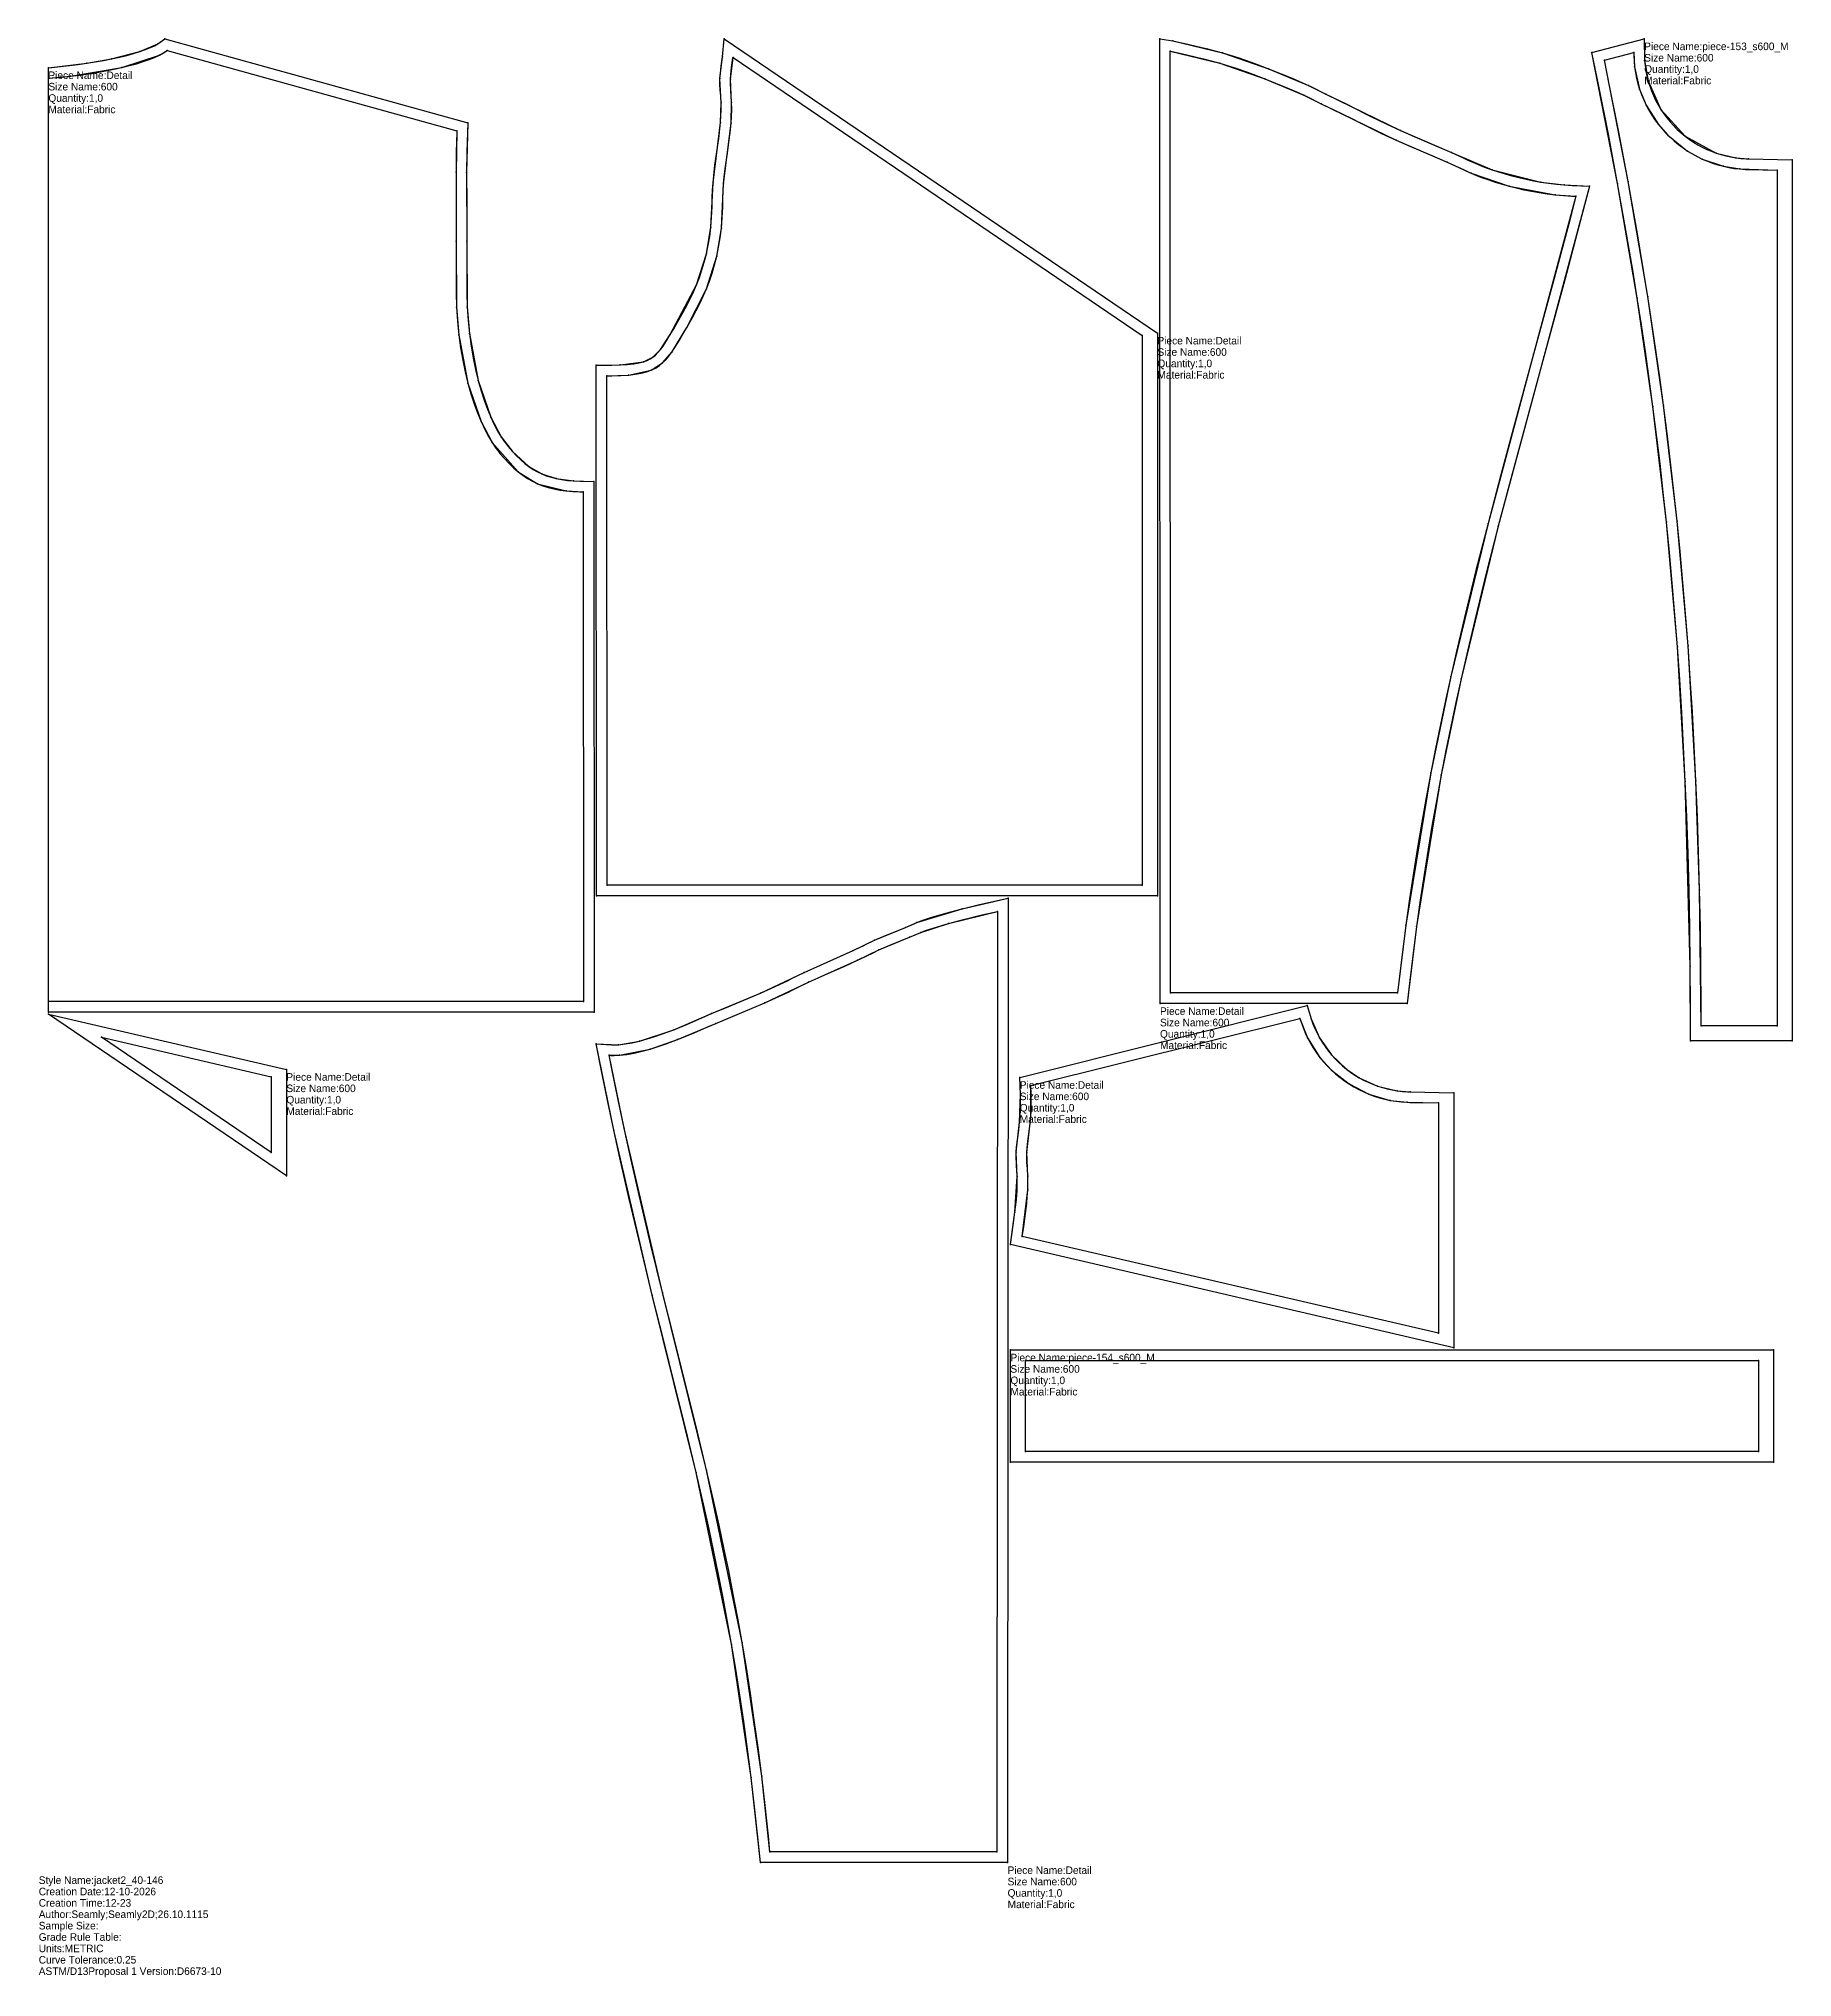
# Model space of a CAD drawing. Extents: x 0 to 1156, y -69 to 1209.
import ezdxf

# ---------------------------------------------------------------- set-up
doc = ezdxf.new("R2010")
doc.units = 0
for name, color, linetype in [('1', 7, 'CONTINUOUS'), ('14', 7, 'CONTINUOUS'), ('2', 7, 'CONTINUOUS'), ('3', 7, 'CONTINUOUS'), ('84', 7, 'CONTINUOUS'), ('87', 7, 'CONTINUOUS')]:
    doc.layers.add(name, color=color, linetype=linetype)

# ---------------------------------------------------------------- blocks, each defined once
blk = doc.blocks.new('piece-153_s600_M')
at = {"layer": '1'}
blk.add_lwpolyline([(1058.39, 1208.88), (1058.66, 1194.63), (1061.02, 1181.08), (1069.31, 1162.36), (1085.32, 1144.64), (1105.78, 1133.51), (1118.78, 1130.39), (1127.22, 1129.72), (1155.97, 1129.14), (1155.97, 548.24), (1088.99, 548.24), (1088.77, 597.43), (1085.49, 719.29), (1080.28, 808.08), (1073.07, 890.14), (1064.16, 966.4), (1053.84, 1037.8), (1040.88, 1113.5), (1023.94, 1199.86)], close=True, dxfattribs=at)
at = {"layer": '14'}
blk.add_lwpolyline([(1051.47, 1199.83), (1052.05, 1190.32), (1055.36, 1175.6), (1059.68, 1165.18), (1067.74, 1152.43), (1074.06, 1145.3), (1087.02, 1134.86), (1096.69, 1129.61), (1110.55, 1124.84), (1121.48, 1123.03), (1145.97, 1122.34), (1145.97, 558.24), (1095.97, 558.24), (1094.92, 647.89), (1092.48, 719.6), (1087.26, 808.59), (1080.04, 890.85), (1071.1, 967.31), (1060.75, 1038.89), (1047.76, 1114.77), (1032.12, 1194.77)], close=True, dxfattribs=at)
at = {"layer": '2'}
for p in [(1058.39, 1208.88), (1023.94, 1199.86), (1032.12, 1194.77), (1051.47, 1199.83), (1155.97, 1129.14), (1145.97, 1122.34), (1095.97, 558.24), (1145.97, 558.24), (1088.99, 548.24), (1155.97, 548.24)]:
    blk.add_point(p, dxfattribs=at)
at = {"layer": '3'}
for p in [(1052.05, 1190.32), (1058.66, 1194.63), (1061.02, 1181.08), (1055.36, 1175.6), (1059.68, 1165.18), (1067.74, 1152.43), (1069.31, 1162.36), (1074.06, 1145.3), (1085.32, 1144.64), (1087.02, 1134.86), (1096.69, 1129.61), (1105.78, 1133.51), (1110.55, 1124.84), (1118.78, 1130.39), (1127.22, 1129.72), (1040.88, 1113.5), (1047.76, 1114.77), (1121.48, 1123.03), (1053.84, 1037.8), (1060.75, 1038.89), (1064.16, 966.4), (1071.1, 967.31), (1073.07, 890.14), (1080.04, 890.85), (1080.28, 808.08), (1087.26, 808.59), (1085.49, 719.29), (1092.48, 719.6), (1094.92, 647.89), (1088.77, 597.43)]:
    blk.add_point(p, dxfattribs=at)
at = {"layer": '84'}
blk.add_lwpolyline([(1058.39, 1208.88), (1058.48, 1198.12), (1058.66, 1194.63), (1059, 1191.18), (1059.51, 1187.78), (1060.18, 1184.41), (1061.02, 1181.08), (1062.01, 1177.8), (1063.17, 1174.58), (1064.48, 1171.42), (1065.94, 1168.33), (1067.55, 1165.31), (1069.31, 1162.36), (1071.22, 1159.5), (1073.27, 1156.74), (1075.46, 1154.06), (1077.81, 1151.47), (1079.01, 1150.25), (1080.2, 1149.07), (1082.72, 1146.78), (1085.32, 1144.64), (1088.01, 1142.63), (1090.79, 1140.76), (1093.65, 1139.03), (1096.58, 1137.43), (1099.58, 1135.98), (1102.65, 1134.68), (1105.78, 1133.51), (1108.96, 1132.5), (1112.19, 1131.65), (1115.47, 1130.94), (1118.78, 1130.39), (1122.12, 1130), (1125.53, 1129.77), (1127.22, 1129.72), (1155.97, 1129.14), (1155.97, 548.24), (1088.99, 548.24), (1088.95, 571.45), (1088.77, 597.43), (1088.42, 622.85), (1087.92, 647.72), (1087.26, 672.08), (1086.45, 695.93), (1085.49, 719.29), (1084.39, 742.17), (1083.15, 764.58), (1081.78, 786.55), (1080.28, 808.08), (1078.65, 829.19), (1076.9, 849.89), (1075.04, 870.2), (1073.07, 890.14), (1070.99, 909.71), (1068.81, 928.93), (1066.54, 947.82), (1064.16, 966.4), (1061.7, 984.67), (1059.16, 1002.64), (1056.53, 1020.35), (1053.84, 1037.8), (1051.07, 1054.99), (1046.79, 1080.39), (1040.88, 1113.5), (1034.76, 1145.89), (1028.46, 1177.68), (1023.94, 1199.86)], close=True, dxfattribs=at)
at = {"layer": '87'}
blk.add_lwpolyline([(1051.47, 1199.83), (1051.49, 1197.92), (1051.67, 1194.1), (1052.05, 1190.32), (1052.61, 1186.57), (1053.35, 1182.87), (1054.27, 1179.21), (1055.36, 1175.6), (1056.63, 1172.06), (1058.07, 1168.59), (1059.68, 1165.18), (1061.46, 1161.86), (1063.39, 1158.62), (1065.49, 1155.48), (1067.74, 1152.43), (1070.15, 1149.49), (1072.72, 1146.66), (1074.06, 1145.3), (1075.39, 1143.99), (1078.14, 1141.49), (1081, 1139.13), (1083.96, 1136.93), (1087.02, 1134.86), (1090.16, 1132.96), (1093.39, 1131.2), (1096.69, 1129.61), (1100.06, 1128.17), (1103.5, 1126.89), (1107, 1125.78), (1110.55, 1124.84), (1114.16, 1124.06), (1117.8, 1123.46), (1121.48, 1123.03), (1125.19, 1122.78), (1127.05, 1122.72), (1145.97, 1122.34), (1145.97, 558.24), (1095.97, 558.24), (1095.95, 571.48), (1095.77, 597.5), (1095.42, 622.96), (1094.92, 647.89), (1094.26, 672.3), (1093.44, 696.2), (1092.48, 719.6), (1091.38, 742.53), (1090.14, 765), (1088.76, 787.01), (1087.26, 808.59), (1085.63, 829.75), (1083.88, 850.5), (1082.01, 870.87), (1080.04, 890.85), (1077.95, 910.47), (1075.77, 929.74), (1073.48, 948.68), (1071.1, 967.31), (1068.64, 985.62), (1066.09, 1003.65), (1063.46, 1021.4), (1060.75, 1038.89), (1057.97, 1056.13), (1053.69, 1081.59), (1047.76, 1114.77), (1041.63, 1147.22), (1035.33, 1179.06), (1032.12, 1194.77)], close=True, dxfattribs=at)
at = {"layer": '1'}
for s, p in [('Piece Name:piece-153_s600_M', (1058.39, 1201.38)), ('Size Name:600', (1058.39, 1193.88)), ('Quantity:1,0', (1058.39, 1186.38)), ('Material:Fabric', (1058.39, 1178.88))]:
    blk.add_text(s, height=5, dxfattribs=at).set_placement(p)
blk = doc.blocks.new('piece-154_s600_M')
at = {"layer": '1'}
blk.add_lwpolyline([(640.56, 344.49), (1143.7, 344.49), (1143.7, 270.49), (640.56, 270.49)], close=True, dxfattribs=at)
at = {"layer": '14'}
blk.add_lwpolyline([(650.55, 337.49), (1133.69, 337.49), (1133.69, 277.49), (650.55, 277.49)], close=True, dxfattribs=at)
at = {"layer": '2'}
for p in [(640.56, 344.49), (650.55, 337.49), (1133.69, 337.49), (1143.7, 344.49), (640.56, 270.49), (650.55, 277.49), (1133.69, 277.49), (1143.7, 270.49)]:
    blk.add_point(p, dxfattribs=at)
at = {"layer": '84'}
blk.add_lwpolyline([(640.56, 344.49), (1143.7, 344.49), (1143.7, 270.49), (640.56, 270.49)], close=True, dxfattribs=at)
at = {"layer": '87'}
blk.add_lwpolyline([(650.55, 337.49), (1133.69, 337.49), (1133.69, 277.49), (650.55, 277.49)], close=True, dxfattribs=at)
at = {"layer": '1'}
for s, p in [('Size Name:600', (640.56, 329.49)), ('Piece Name:piece-154_s600_M', (640.56, 336.99)), ('Quantity:1,0', (640.56, 321.99)), ('Material:Fabric', (640.56, 314.49))]:
    blk.add_text(s, height=5, dxfattribs=at).set_placement(p)
blk = doc.blocks.new('piece_Detail_s600_M')
at = {"layer": '1'}
blk.add_lwpolyline([(6.35, 1189.82), (31.64, 1192.7), (48.06, 1195.64), (66.63, 1200.44), (78.49, 1205.52), (83.18, 1208.88), (282.88, 1153.37), (282.07, 1120.83), (282.26, 1075.42), (282.49, 1032.27), (283.93, 1014.58), (289.7, 983.59), (297.99, 959.37), (304.79, 946.39), (312.25, 936.77), (323.15, 926.8), (331.59, 922), (341.13, 918.94), (352.58, 917.37), (365.89, 916.94), (366.11, 567.28), (6.35, 567.28)], close=True, dxfattribs=at)
at = {"layer": '14'}
blk.add_lwpolyline([(6.35, 1182.8), (20.99, 1184.2), (54.74, 1189.95), (79.55, 1198.08), (84.55, 1201.23), (275.6, 1148.13), (275.07, 1120.86), (275.26, 1075.4), (275.49, 1031.95), (276.97, 1013.77), (282.93, 981.81), (291.58, 956.55), (298.88, 942.62), (316.02, 923.43), (328.79, 915.58), (347.72, 910.78), (358.89, 910.1), (359.11, 574.28), (6.35, 574.28)], close=True, dxfattribs=at)
at = {"layer": '2'}
for p in [(83.18, 1208.88), (84.55, 1201.23), (6.35, 1189.82), (6.35, 1182.8), (282.88, 1153.37), (275.6, 1148.13), (358.89, 910.1), (365.89, 916.94), (6.35, 574.28), (6.35, 567.28), (359.11, 574.28), (366.11, 567.28)]:
    blk.add_point(p, dxfattribs=at)
at = {"layer": '3'}
for p in [(78.49, 1205.52), (31.64, 1192.7), (48.06, 1195.64), (54.74, 1189.95), (66.63, 1200.44), (79.55, 1198.08), (20.99, 1184.2), (275.07, 1120.86), (282.07, 1120.83), (275.26, 1075.4), (282.26, 1075.42), (275.49, 1031.95), (282.49, 1032.27), (276.97, 1013.77), (283.93, 1014.58), (282.93, 981.81), (289.7, 983.59), (297.99, 959.37), (291.58, 956.55), (304.79, 946.39), (298.88, 942.62), (312.25, 936.77), (316.02, 923.43), (323.15, 926.8), (331.59, 922), (328.79, 915.58), (341.13, 918.94), (347.72, 910.78), (352.58, 917.37)]:
    blk.add_point(p, dxfattribs=at)
at = {"layer": '84'}
blk.add_lwpolyline([(6.35, 1189.82), (8.66, 1190), (14.4, 1190.52), (20.17, 1191.15), (25.93, 1191.88), (31.64, 1192.7), (37.27, 1193.6), (42.75, 1194.58), (48.06, 1195.64), (53.15, 1196.76), (57.98, 1197.94), (62.49, 1199.17), (66.63, 1200.44), (70.36, 1201.73), (73.62, 1203.03), (76.34, 1204.3), (78.49, 1205.52), (79.27, 1206.06), (83.18, 1208.88), (282.88, 1153.37), (282.55, 1147.11), (282.21, 1134.05), (282.07, 1120.83), (282.12, 1099.81), (282.26, 1075.42), (282.27, 1056.78), (282.22, 1046.43), (282.22, 1041.63), (282.49, 1032.27), (283.07, 1023.26), (283.93, 1014.58), (285.05, 1006.26), (286.4, 998.31), (287.96, 990.75), (289.7, 983.59), (291.6, 976.85), (293.64, 970.56), (295.78, 964.72), (297.99, 959.37), (300.25, 954.51), (302.53, 950.17), (304.79, 946.39), (307.01, 943.13), (308.06, 941.77), (309.45, 940.05), (312.25, 936.77), (315, 933.84), (317.73, 931.21), (320.44, 928.87), (323.15, 926.8), (325.9, 924.98), (328.7, 923.38), (331.59, 922), (334.61, 920.8), (337.78, 919.79), (341.13, 918.94), (344.7, 918.26), (348.51, 917.74), (352.58, 917.37), (356.96, 917.15), (365.89, 916.94), (366.11, 567.28), (6.35, 567.28)], close=True, dxfattribs=at)
at = {"layer": '87'}
blk.add_lwpolyline([(6.35, 1182.8), (9.25, 1183.02), (15.1, 1183.56), (20.99, 1184.2), (26.86, 1184.94), (32.7, 1185.78), (38.44, 1186.7), (44.05, 1187.7), (49.5, 1188.79), (54.74, 1189.95), (59.73, 1191.17), (64.43, 1192.45), (68.8, 1193.79), (72.81, 1195.17), (76.4, 1196.6), (79.55, 1198.08), (82.2, 1199.58), (83.31, 1200.34), (84.55, 1201.23), (275.6, 1148.13), (275.56, 1147.38), (275.21, 1134.18), (275.07, 1120.86), (275.12, 1099.79), (275.26, 1075.4), (275.27, 1056.79), (275.22, 1046.45), (275.22, 1041.53), (275.49, 1031.95), (276.09, 1022.69), (276.97, 1013.77), (278.12, 1005.2), (279.52, 997.01), (281.13, 989.21), (282.93, 981.81), (284.9, 974.82), (287.02, 968.28), (289.25, 962.18), (291.58, 956.55), (293.98, 951.4), (296.42, 946.75), (298.88, 942.62), (301.34, 939.01), (302.56, 937.44), (304.06, 935.57), (307.04, 932.1), (310.02, 928.93), (313, 926.04), (316.02, 923.43), (319.09, 921.09), (322.23, 919.01), (325.46, 917.18), (328.79, 915.58), (332.25, 914.21), (335.85, 913.05), (339.62, 912.1), (343.57, 911.35), (347.72, 910.78), (352.09, 910.38), (356.7, 910.15), (358.89, 910.1), (359.11, 574.28), (6.35, 574.28)], close=True, dxfattribs=at)
at = {"layer": '1'}
for s, p in [('Size Name:600', (6.35, 1174.82)), ('Piece Name:Detail', (6.35, 1182.32)), ('Quantity:1,0', (6.35, 1167.32)), ('Material:Fabric', (6.35, 1159.82))]:
    blk.add_text(s, height=5, dxfattribs=at).set_placement(p)
blk = doc.blocks.new('piece_Detail_s600-156_M')
at = {"layer": '1'}
blk.add_lwpolyline([(646.71, 524.19), (836.16, 571.5), (838.85, 562.79), (844.39, 550.28), (852.29, 539.04), (862.16, 529.62), (870.48, 524), (882.62, 518.49), (895.62, 515.36), (904.06, 514.69), (932.81, 514.12), (932.81, 346), (640.56, 413.93), (643.58, 435.39), (645.09, 458.96), (644.42, 474.9), (646.65, 494.65), (647.23, 512.84)], close=True, dxfattribs=at)
at = {"layer": '14'}
blk.add_lwpolyline([(653.96, 518.78), (831.42, 563.1), (836.52, 550.16), (844.58, 537.41), (852.23, 528.96), (863.85, 519.84), (876.9, 513.14), (890.99, 509.03), (902.03, 507.75), (922.81, 507.32), (922.81, 355.51), (648.39, 419.3), (651.99, 450.02), (652.09, 459.16), (651.41, 474.6), (653.96, 497.98)], close=True, dxfattribs=at)
at = {"layer": '2'}
for p in [(831.42, 563.1), (836.16, 571.5), (646.71, 524.19), (653.96, 518.78), (932.81, 514.12), (922.81, 507.32), (640.56, 413.93), (648.39, 419.3), (922.81, 355.51), (932.81, 346)]:
    blk.add_point(p, dxfattribs=at)
at = {"layer": '3'}
for p in [(838.85, 562.79), (836.52, 550.16), (844.39, 550.28), (844.58, 537.41), (852.29, 539.04), (852.23, 528.96), (862.16, 529.62), (870.48, 524), (647.23, 512.84), (863.85, 519.84), (876.9, 513.14), (882.62, 518.49), (895.62, 515.36), (904.06, 514.69), (890.99, 509.03), (902.03, 507.75), (646.65, 494.65), (653.96, 497.98), (644.42, 474.9), (651.41, 474.6), (645.09, 458.96), (651.99, 450.02), (652.09, 459.16), (643.58, 435.39)]:
    blk.add_point(p, dxfattribs=at)
at = {"layer": '84'}
blk.add_lwpolyline([(646.71, 524.19), (836.16, 571.5), (838.85, 562.79), (840, 559.56), (841.31, 556.39), (842.77, 553.3), (844.39, 550.28), (846.15, 547.34), (848.06, 544.48), (850.1, 541.71), (852.29, 539.04), (854.64, 536.44), (855.85, 535.22), (857.04, 534.05), (859.56, 531.76), (862.16, 529.62), (864.85, 527.61), (867.63, 525.74), (870.48, 524), (873.42, 522.41), (876.42, 520.96), (879.49, 519.65), (882.62, 518.49), (885.8, 517.48), (889.03, 516.62), (892.3, 515.91), (895.62, 515.36), (898.96, 514.97), (902.36, 514.74), (904.06, 514.69), (932.81, 514.12), (932.81, 346), (640.56, 413.93), (642.36, 426.69), (643.58, 435.39), (644.33, 441.83), (644.72, 446.08), (644.99, 450.35), (645.12, 454.64), (645.09, 458.96), (644.87, 463.35), (644.67, 465.6), (644.5, 467.58), (644.36, 471.34), (644.42, 474.9), (644.64, 478.28), (645.17, 483.05), (646.04, 489.42), (646.65, 494.65), (646.98, 498.46), (647.2, 502.71), (647.3, 507.47), (647.23, 512.84)], close=True, dxfattribs=at)
at = {"layer": '87'}
blk.add_lwpolyline([(653.96, 518.78), (831.42, 563.1), (832.2, 560.58), (833.47, 557.04), (834.91, 553.56), (836.52, 550.16), (838.29, 546.83), (840.23, 543.6), (842.33, 540.45), (844.58, 537.41), (846.99, 534.47), (849.55, 531.64), (850.9, 530.27), (852.23, 528.96), (854.98, 526.46), (857.84, 524.11), (860.8, 521.9), (863.85, 519.84), (867, 517.93), (870.22, 516.18), (873.52, 514.58), (876.9, 513.14), (880.34, 511.87), (883.84, 510.76), (887.39, 509.81), (890.99, 509.03), (894.64, 508.43), (898.32, 508), (902.03, 507.75), (903.89, 507.7), (922.81, 507.32), (922.81, 355.51), (648.39, 419.3), (649.3, 425.71), (650.52, 434.49), (651.3, 441.11), (651.7, 445.55), (651.99, 450.02), (652.12, 454.56), (652.09, 459.16), (651.86, 463.83), (651.65, 466.21), (651.49, 468.02), (651.36, 471.42), (651.41, 474.6), (651.62, 477.67), (652.12, 482.19), (652.99, 488.55), (653.62, 493.95), (653.96, 497.98), (654.2, 502.45), (654.3, 507.44), (654.22, 513.05)], close=True, dxfattribs=at)
at = {"layer": '1'}
for s, p in [('Size Name:600', (646.71, 509.19)), ('Piece Name:Detail', (646.71, 516.69)), ('Quantity:1,0', (646.71, 501.69)), ('Material:Fabric', (646.71, 494.19))]:
    blk.add_text(s, height=5, dxfattribs=at).set_placement(p)
blk = doc.blocks.new('piece_Detail_s600-157_M')
at = {"layer": '1'}
blk.add_lwpolyline([(163.24, 529.48), (163.24, 459.36), (6.35, 565.94)], close=True, dxfattribs=at)
at = {"layer": '14'}
blk.add_lwpolyline([(153.24, 524.61), (153.24, 474.61), (41.36, 550.62)], close=True, dxfattribs=at)
at = {"layer": '2'}
for p in [(6.35, 565.94), (41.36, 550.62), (153.24, 524.61), (163.24, 529.48), (153.24, 474.61), (163.24, 459.36)]:
    blk.add_point(p, dxfattribs=at)
at = {"layer": '84'}
blk.add_lwpolyline([(163.24, 529.48), (163.24, 459.36), (6.35, 565.94)], close=True, dxfattribs=at)
at = {"layer": '87'}
blk.add_lwpolyline([(153.24, 524.61), (153.24, 474.61), (41.36, 550.62)], close=True, dxfattribs=at)
at = {"layer": '1'}
for s, p in [('Piece Name:Detail', (163.24, 521.98)), ('Size Name:600', (163.24, 514.48)), ('Quantity:1,0', (163.24, 506.98)), ('Material:Fabric', (163.24, 499.48))]:
    blk.add_text(s, height=5, dxfattribs=at).set_placement(p)
blk = doc.blocks.new('piece_Detail_s600-158_M')
at = {"layer": '1'}
blk.add_lwpolyline([(737.49, 1014.87), (737.49, 643.9), (367.74, 643.9), (367.51, 993.72), (383.33, 993.88), (398.67, 995.99), (404.94, 999), (409.83, 1003.93), (416.33, 1013.87), (433.66, 1046.76), (440.14, 1067.09), (443.06, 1084.74), (444.51, 1113.86), (449.41, 1153.78), (449.78, 1166.65), (449.1, 1182.59), (450.72, 1197.06), (451.91, 1208.88)], close=True, dxfattribs=at)
at = {"layer": '14'}
blk.add_lwpolyline([(727.49, 1013.2), (727.49, 650.9), (374.73, 650.9), (374.51, 986.72), (388.73, 987.21), (403.83, 990.4), (411.3, 995.16), (417.29, 1002.29), (427.24, 1018.49), (440.14, 1044.12), (446.96, 1065.51), (450.03, 1084.02), (451.49, 1113.28), (456.39, 1153.24), (456.77, 1166.85), (456.1, 1182.29), (457.7, 1196.49)], close=True, dxfattribs=at)
at = {"layer": '2'}
for p in [(451.91, 1208.88), (457.7, 1196.49), (727.49, 1013.2), (737.49, 1014.87), (367.51, 993.72), (374.51, 986.72), (367.74, 643.9), (374.73, 650.9), (727.49, 650.9), (737.49, 643.9)]:
    blk.add_point(p, dxfattribs=at)
at = {"layer": '3'}
for p in [(450.72, 1197.06), (449.1, 1182.59), (456.1, 1182.29), (449.78, 1166.65), (456.77, 1166.85), (449.41, 1153.78), (456.39, 1153.24), (444.51, 1113.86), (451.49, 1113.28), (443.06, 1084.74), (450.03, 1084.02), (440.14, 1067.09), (446.96, 1065.51), (433.66, 1046.76), (440.14, 1044.12), (416.33, 1013.87), (427.24, 1018.49), (404.94, 999), (409.83, 1003.93), (417.29, 1002.29), (383.33, 993.88), (388.73, 987.21), (398.67, 995.99), (403.83, 990.4), (411.3, 995.16)]:
    blk.add_point(p, dxfattribs=at)
at = {"layer": '84'}
blk.add_lwpolyline([(737.49, 1014.87), (737.49, 643.9), (367.74, 643.9), (367.51, 993.72), (374.72, 993.72), (377.79, 993.73), (383.33, 993.88), (388.13, 994.18), (392.25, 994.64), (395.75, 995.25), (398.67, 995.99), (401.11, 996.87), (403.16, 997.86), (404.94, 999), (406.59, 1000.35), (408.2, 1001.97), (409.83, 1003.93), (411.54, 1006.27), (413.34, 1009.01), (416.33, 1013.87), (418.59, 1017.65), (421.19, 1022.01), (424.92, 1028.6), (427.27, 1033.01), (429.53, 1037.5), (431.66, 1042.07), (433.66, 1046.76), (435.52, 1051.57), (437.22, 1056.55), (438.77, 1061.72), (440.14, 1067.09), (441.32, 1072.71), (442.3, 1078.58), (443.06, 1084.74), (443.6, 1091.22), (443.9, 1098.06), (443.94, 1101.64), (443.97, 1104.13), (444.17, 1109.04), (444.51, 1113.86), (444.97, 1118.59), (445.79, 1125.47), (447.05, 1134.38), (448.26, 1143.08), (449.02, 1149.52), (449.41, 1153.78), (449.68, 1158.04), (449.81, 1162.33), (449.78, 1166.65), (449.56, 1171.04), (449.36, 1173.29), (449.19, 1175.28), (449.04, 1179.03), (449.1, 1182.59), (449.33, 1185.97), (449.86, 1190.74), (450.72, 1197.06), (451.91, 1208.88)], close=True, dxfattribs=at)
at = {"layer": '87'}
blk.add_lwpolyline([(727.49, 1013.2), (727.49, 650.9), (374.73, 650.9), (374.51, 986.72), (374.73, 986.72), (377.89, 986.73), (383.64, 986.89), (388.73, 987.21), (393.23, 987.71), (397.21, 988.4), (400.72, 989.29), (403.83, 990.4), (406.58, 991.74), (409.05, 993.33), (411.3, 995.16), (413.38, 997.25), (415.36, 999.62), (417.29, 1002.29), (419.24, 1005.25), (422.31, 1010.24), (424.6, 1014.06), (427.24, 1018.49), (431.05, 1025.22), (433.49, 1029.79), (435.83, 1034.45), (438.05, 1039.22), (440.14, 1044.12), (442.1, 1049.18), (443.89, 1054.41), (445.52, 1059.85), (446.96, 1065.51), (448.2, 1071.41), (449.23, 1077.57), (450.03, 1084.02), (450.59, 1090.78), (450.9, 1097.87), (450.94, 1101.56), (450.97, 1103.95), (451.16, 1108.65), (451.49, 1113.28), (451.93, 1117.83), (452.74, 1124.57), (453.98, 1133.4), (455.21, 1142.19), (455.98, 1148.8), (456.39, 1153.24), (456.67, 1157.72), (456.81, 1162.25), (456.77, 1166.85), (456.54, 1171.52), (456.33, 1173.9), (456.18, 1175.71), (456.04, 1179.11), (456.1, 1182.29), (456.3, 1185.36), (456.8, 1189.88), (457.67, 1196.24), (457.7, 1196.49)], close=True, dxfattribs=at)
at = {"layer": '1'}
for s, p in [('Piece Name:Detail', (737.49, 1007.37)), ('Size Name:600', (737.49, 999.87)), ('Quantity:1,0', (737.49, 992.37)), ('Material:Fabric', (737.49, 984.87))]:
    blk.add_text(s, height=5, dxfattribs=at).set_placement(p)
blk = doc.blocks.new('piece_Detail_s600-159_M')
at = {"layer": '1'}
blk.add_lwpolyline([(739.18, 572.87), (738.98, 1208.88), (747.64, 1207.55), (780.47, 1199.5), (810.79, 1189.07), (836.99, 1178.1), (848.56, 1172.37), (897.69, 1148.43), (931.28, 1133.95), (958.18, 1122.46), (990.33, 1114.36), (1005.72, 1112.49), (1022.37, 1111.75), (992.21, 999.18), (962.21, 887.55), (937.69, 786.85), (924.58, 723.69), (908.27, 623.64), (902.1, 572.87)], close=True, dxfattribs=at)
at = {"layer": '14'}
blk.add_lwpolyline([(746.18, 579.87), (745.98, 1200.72), (778.54, 1192.77), (808.2, 1182.57), (834.01, 1171.77), (845.48, 1166.09), (894.81, 1142.04), (928.47, 1127.54), (944.24, 1120.34), (969.28, 1111.74), (999.78, 1106.01), (1013.38, 1105.07), (985.46, 1001.01), (955.44, 889.31), (930.86, 788.38), (917.71, 725), (901.33, 624.58), (895.84, 579.87)], close=True, dxfattribs=at)
at = {"layer": '2'}
for p in [(738.98, 1208.88), (745.98, 1200.72), (1013.38, 1105.07), (1022.37, 1111.75), (746.18, 579.87), (895.84, 579.87), (739.18, 572.87), (902.1, 572.87)]:
    blk.add_point(p, dxfattribs=at)
at = {"layer": '3'}
for p in [(747.64, 1207.55), (778.54, 1192.77), (780.47, 1199.5), (810.79, 1189.07), (808.2, 1182.57), (836.99, 1178.1), (834.01, 1171.77), (845.48, 1166.09), (848.56, 1172.37), (894.81, 1142.04), (897.69, 1148.43), (928.47, 1127.54), (931.28, 1133.95), (944.24, 1120.34), (958.18, 1122.46), (990.33, 1114.36), (1005.72, 1112.49), (969.28, 1111.74), (999.78, 1106.01), (985.46, 1001.01), (992.21, 999.18), (955.44, 889.31), (962.21, 887.55), (930.86, 788.38), (937.69, 786.85), (917.71, 725), (924.58, 723.69), (901.33, 624.58), (908.27, 623.64)]:
    blk.add_point(p, dxfattribs=at)
at = {"layer": '84'}
blk.add_lwpolyline([(739.18, 572.87), (738.98, 1208.88), (747.64, 1207.55), (758.45, 1205.21), (769.56, 1202.47), (780.47, 1199.5), (790.58, 1196.46), (799.3, 1193.53), (802.88, 1192.18), (810.79, 1189.07), (826.2, 1182.83), (833.12, 1179.86), (836.99, 1178.1), (838.56, 1177.33), (848.56, 1172.37), (861.93, 1165.89), (869.66, 1162.07), (872.98, 1160.37), (878.2, 1157.69), (888.19, 1152.81), (897.69, 1148.43), (906.72, 1144.44), (919.54, 1138.98), (931.28, 1133.95), (938.68, 1130.64), (942.2, 1128.96), (943.74, 1128.23), (947.01, 1126.77), (950.51, 1125.32), (954.24, 1123.87), (958.18, 1122.46), (962.31, 1121.09), (966.62, 1119.76), (971.09, 1118.51), (975.72, 1117.32), (980.47, 1116.23), (985.35, 1115.24), (990.33, 1114.36), (995.39, 1113.59), (1000.53, 1112.97), (1005.72, 1112.49), (1010.98, 1112.16), (1022.37, 1111.75), (1015.39, 1085.17), (1005.99, 1049.99), (992.21, 999.18), (978.98, 950.52), (970.45, 918.82), (962.21, 887.55), (954.28, 856.55), (946.67, 825.64), (941.22, 802.4), (937.69, 786.85), (934.26, 771.23), (930.93, 755.51), (927.7, 739.67), (924.58, 723.69), (921.57, 707.55), (918.67, 691.22), (915.89, 674.69), (913.23, 657.93), (910.69, 640.92), (908.27, 623.64), (905.98, 606.07), (903.82, 588.17), (902.1, 572.87)], close=True, dxfattribs=at)
at = {"layer": '87'}
blk.add_lwpolyline([(746.18, 579.87), (745.98, 1200.72), (746.37, 1200.66), (756.87, 1198.39), (767.8, 1195.7), (778.54, 1192.77), (788.46, 1189.79), (796.95, 1186.94), (800.36, 1185.65), (808.2, 1182.57), (823.5, 1176.36), (830.29, 1173.46), (834.01, 1171.77), (835.47, 1171.05), (845.48, 1166.09), (858.85, 1159.6), (866.51, 1155.82), (869.78, 1154.14), (875.06, 1151.43), (885.19, 1146.48), (894.81, 1142.04), (903.94, 1138.02), (916.79, 1132.54), (928.47, 1127.54), (935.74, 1124.28), (939.2, 1122.64), (940.81, 1121.87), (944.24, 1120.34), (947.9, 1118.82), (951.79, 1117.31), (955.89, 1115.84), (960.18, 1114.42), (964.65, 1113.05), (969.28, 1111.74), (974.07, 1110.52), (978.99, 1109.39), (984.04, 1108.36), (989.2, 1107.45), (994.45, 1106.66), (999.78, 1106.01), (1005.18, 1105.51), (1010.64, 1105.17), (1013.38, 1105.07), (1008.62, 1086.96), (999.23, 1051.81), (985.46, 1001.01), (972.22, 952.35), (963.69, 920.62), (955.44, 889.31), (947.49, 858.25), (939.87, 827.27), (934.4, 803.97), (930.86, 788.38), (927.42, 772.71), (924.08, 756.93), (920.84, 741.04), (917.71, 725), (914.69, 708.8), (911.78, 692.42), (908.98, 675.82), (906.31, 659), (903.76, 641.93), (901.33, 624.58), (899.03, 606.94), (896.87, 588.98), (895.84, 579.87)], close=True, dxfattribs=at)
at = {"layer": '1'}
for s, p in [('Size Name:600', (739.18, 557.87)), ('Piece Name:Detail', (739.18, 565.37)), ('Quantity:1,0', (739.18, 550.37)), ('Material:Fabric', (739.18, 542.87))]:
    blk.add_text(s, height=5, dxfattribs=at).set_placement(p)
blk = doc.blocks.new('piece_Detail_s600-160_M')
at = {"layer": '1'}
blk.add_lwpolyline([(638.7, 6.55), (475.7, 6.55), (469.64, 62.74), (456.79, 150.48), (433.41, 263.71), (404.48, 380.61), (379.19, 489.3), (367.51, 546.35), (382.27, 545.75), (396.07, 548.18), (418.59, 555.61), (443.53, 566.26), (475.81, 579.78), (504.57, 593.3), (536.88, 607.74), (550.98, 614.59), (571.33, 623.11), (578.93, 626.31), (608.84, 635.34), (639.01, 642.41)], close=True, dxfattribs=at)
at = {"layer": '14'}
blk.add_lwpolyline([(631.7, 13.55), (482.04, 13.55), (476.59, 63.58), (463.69, 151.68), (440.22, 265.32), (411.27, 382.29), (386.03, 490.77), (376.15, 538.76), (382.79, 538.77), (403.04, 542.84), (421.13, 549.08), (446.28, 559.82), (478.59, 573.35), (507.53, 586.96), (539.81, 601.38), (553.91, 608.23), (573.99, 616.64), (581.54, 619.81), (599.82, 625.66), (632.01, 633.65)], close=True, dxfattribs=at)
at = {"layer": '2'}
for p in [(639.01, 642.41), (632.01, 633.65), (443.53, 566.26), (446.28, 559.82), (367.51, 546.35), (376.15, 538.76), (482.04, 13.55), (631.7, 13.55), (475.7, 6.55), (638.7, 6.55)]:
    blk.add_point(p, dxfattribs=at)
at = {"layer": '3'}
for p in [(578.93, 626.31), (608.84, 635.34), (550.98, 614.59), (571.33, 623.11), (573.99, 616.64), (581.54, 619.81), (599.82, 625.66), (536.88, 607.74), (539.81, 601.38), (553.91, 608.23), (504.57, 593.3), (475.81, 579.78), (507.53, 586.96), (478.59, 573.35), (418.59, 555.61), (382.27, 545.75), (382.79, 538.77), (396.07, 548.18), (403.04, 542.84), (421.13, 549.08), (379.19, 489.3), (386.03, 490.77), (404.48, 380.61), (411.27, 382.29), (433.41, 263.71), (440.22, 265.32), (456.79, 150.48), (463.69, 151.68), (469.64, 62.74), (476.59, 63.58)]:
    blk.add_point(p, dxfattribs=at)
at = {"layer": '84'}
blk.add_lwpolyline([(638.7, 6.55), (475.7, 6.55), (474.05, 23.24), (471.9, 43.35), (469.64, 62.74), (467.28, 81.44), (464.8, 99.52), (462.23, 117.02), (459.56, 134), (456.79, 150.48), (453.94, 166.54), (451, 182.21), (447.97, 197.55), (444.86, 212.6), (441.68, 227.41), (438.42, 242.02), (433.41, 263.71), (426.5, 292.4), (419.35, 321.18), (412, 350.46), (404.48, 380.61), (396.81, 412.02), (389.03, 445.05), (383.14, 471.2), (379.19, 489.3), (375.23, 508.02), (371.27, 527.4), (367.51, 546.35), (377.51, 545.68), (379.32, 545.64), (382.27, 545.75), (386.59, 546.24), (391.22, 547.06), (396.07, 548.18), (401.07, 549.56), (406.14, 551.13), (411.17, 552.85), (418.59, 555.61), (427.73, 559.33), (439.08, 564.31), (443.53, 566.26), (455, 571.02), (475.81, 579.78), (485.45, 584.07), (491.11, 586.72), (493.57, 587.95), (497.23, 589.79), (504.57, 593.3), (515.33, 598.21), (528.51, 604), (536.88, 607.74), (541.57, 609.95), (543.55, 610.96), (546.01, 612.21), (550.98, 614.59), (558.27, 617.82), (571.33, 623.11), (577.62, 625.75), (578.93, 626.31), (582.23, 627.55), (588.2, 629.53), (597.92, 632.4), (608.84, 635.34), (620.15, 638.15), (639.01, 642.41)], close=True, dxfattribs=at)
at = {"layer": '87'}
blk.add_lwpolyline([(631.7, 13.55), (482.04, 13.55), (481.01, 23.96), (478.86, 44.13), (476.59, 63.58), (474.22, 82.36), (471.73, 100.5), (469.15, 118.08), (466.47, 135.12), (463.69, 151.68), (460.82, 167.8), (457.87, 183.54), (454.83, 198.93), (451.71, 214.04), (448.52, 228.9), (445.25, 243.57), (440.22, 265.32), (433.29, 294.06), (426.14, 322.88), (418.79, 352.16), (411.27, 382.29), (403.62, 413.65), (395.85, 446.62), (389.97, 472.72), (386.03, 490.77), (382.08, 509.45), (378.13, 528.79), (376.15, 538.76), (377.2, 538.68), (379.38, 538.64), (382.79, 538.77), (387.6, 539.31), (392.62, 540.2), (397.79, 541.4), (403.04, 542.84), (408.31, 544.48), (413.53, 546.26), (421.13, 549.08), (430.45, 552.89), (441.89, 557.9), (446.28, 559.82), (457.69, 564.57), (478.59, 573.35), (488.36, 577.7), (494.16, 580.42), (496.7, 581.69), (500.31, 583.5), (507.53, 586.96), (518.19, 591.82), (531.34, 597.6), (539.81, 601.38), (544.64, 603.66), (546.72, 604.72), (549.11, 605.94), (553.91, 608.23), (561, 611.38), (573.99, 616.64), (580.35, 619.3), (581.54, 619.81), (584.57, 620.95), (590.3, 622.85), (599.82, 625.66), (610.59, 628.56), (621.77, 631.34), (632.01, 633.65)], close=True, dxfattribs=at)
at = {"layer": '1'}
for s, p in [('Piece Name:Detail', (638.7, -0.95)), ('Size Name:600', (638.7, -8.45)), ('Quantity:1,0', (638.7, -15.95)), ('Material:Fabric', (638.7, -23.45))]:
    blk.add_text(s, height=5, dxfattribs=at).set_placement(p)

msp = doc.modelspace()

# ---------------------------------------------------------------- block references
at = {"layer": '1'}
for name in ['piece_Detail_s600_M', 'piece_Detail_s600-158_M', 'piece_Detail_s600-159_M', 'piece-153_s600_M', 'piece_Detail_s600-160_M', 'piece_Detail_s600-157_M', 'piece_Detail_s600-156_M', 'piece-154_s600_M']:
    msp.add_blockref(name, (0, 0), dxfattribs=at)

# ---------------------------------------------------------------- texts
for s, p in [('Style Name:jacket2_40-146', (0, -7.5)), ('Creation Date:12-10-2026', (0, -15)), ('Author:Seamly;Seamly2D;26.10.1115', (0, -30)), ('Creation Time:12-23', (0, -22.5)), ('Sample Size:', (0, -37.5)), ('Grade Rule Table:', (0, -45)), ('Units:METRIC', (0, -52.5)), ('ASTM/D13Proposal 1 Version:D6673-10', (0, -67.5)), ('Curve Tolerance:0.25', (0, -60))]:
    msp.add_text(s, height=5, dxfattribs=at).set_placement(p)

doc.saveas('drawing.dxf')
